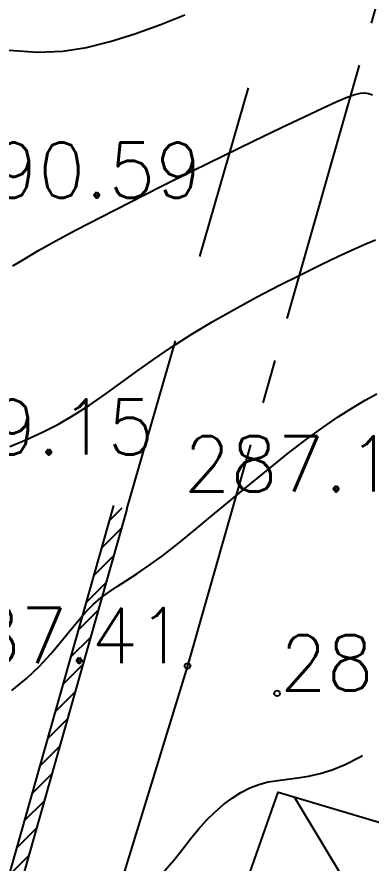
# Model space of a CAD drawing. Extents: x 524954 to 526204, y 9523489 to 9524010.
# Drawn here: x 525872.38 to 525878.79, y 9523757.46 to 9523772.77 of the extents above; entities that cross this region are included whole.
import ezdxf
from ezdxf.enums import TextEntityAlignment as Align

# ---------------------------------------------------------------- set-up
doc = ezdxf.new("R2010")
doc.units = 0
doc.header["$PDMODE"] = 33
doc.header["$PDSIZE"] = 0.1
doc.linetypes.add('AXES2', pattern=[28.575, 19.05, -3.175, 3.175, -3.175])
doc.linetypes.add('CACHE2', pattern=[4.7625, 3.175, -1.5875])
for name, color, linetype in [('Axe_Piste', 3, 'AXES2'), ('Bati', 6, 'Continuous'), ('Bati_H', 1, 'Continuous'), ('Borde_Piste', 7, 'CACHE2'), ('Cloture', 7, 'Continuous'), ('CN_01_00', 3, 'Continuous'), ('CN_02_00', 4, 'Continuous'), ('CN_10_00', 1, 'Continuous'), ('Murs', 1, 'Continuous'), ('TopoAlt', 3, 'Continuous'), ('TOPOJIS', 7, 'Continuous')]:
    doc.layers.add(name, color=color, linetype=linetype)
doc.styles.add('Simplex 1.0', font='Simplex.shx', dxfattribs={"width": 0.99, "height": 1})

# ---------------------------------------------------------------- blocks, each defined once
blk = doc.blocks.new('TCPOINT M')
at = {"color": 0}
blk.add_point((0, 0), dxfattribs=at)
at = {"layer": 'TopoAlt', "style": 'Simplex 1.0', "width": 0.99}
blk.add_attdef('ALT', (0.15, 0.15), '', height=1, dxfattribs=at)

msp = doc.modelspace()

# ---------------------------------------------------------------- hatches: boundary and pattern name
at = {"layer": 'Bati_H'}
h = msp.add_hatch(dxfattribs=at)
h.set_pattern_fill('_U', color=256, scale=2, angle=-58.9291, style=0, pattern_type=0)
h.set_pattern_definition([(301.070916363, (0, 0), (1.7130583386, 1.0321972334), [])])
h.paths.add_polyline_path([(525923.191, 9523748.26), (525922.383, 9523745.003), (525881.585, 9523753.383), (525880.715, 9523752.455), (525877.469, 9523740.728), (525871.811, 9523742.213), (525875.508, 9523754.178), (525877.11, 9523758.739), (525878.976, 9523758.184), (525879.749, 9523762.513), (525924.55, 9523753.55), (525923.235, 9523748.249)])
at = {"layer": 'Murs'}
h = msp.add_hatch(dxfattribs=at)
h.set_pattern_fill('_U', color=256, scale=0.25, angle=45, style=0, pattern_type=0)
h.set_pattern_definition([(45, (0, 0), (-0.1767766952966, 0.1767766952966), [])])
h.paths.add_polyline_path([(525874.373, 9523763.858), (525868.238, 9523742.215), (525828.739, 9523750.601), (525831.154, 9523766.338), (525831.401, 9523766.3), (525829.022, 9523750.796), (525868.061, 9523742.508), (525874.132, 9523763.926)])

# ---------------------------------------------------------------- linework, layer by layer
at = {"layer": 'Axe_Piste', "ltscale": 0.25, "elevation": 294.57, "flags": 128}
msp.add_lwpolyline([(525882.404, 9523785.656), (525879.549, 9523775.296), (525875.469, 9523761.025)], dxfattribs=at)
at = {"layer": 'Axe_Piste', "ltscale": 0.25, "flags": 128}
msp.add_lwpolyline([(525875.469, 9523761.025), (525869.905, 9523742.924)], dxfattribs=at)
at = {"layer": 'Bati', "flags": 128}
msp.add_lwpolyline([(525923.191, 9523748.26), (525922.383, 9523745.003), (525881.585, 9523753.383), (525880.715, 9523752.455), (525877.469, 9523740.728), (525871.811, 9523742.213), (525875.508, 9523754.178), (525875.508, 9523754.178), (525877.11, 9523758.739), (525878.976, 9523758.184), (525879.749, 9523762.513), (525924.55, 9523753.55), (525923.235, 9523748.249)], close=True, dxfattribs=at)
at = {"layer": 'Borde_Piste', "flags": 128}
msp.add_lwpolyline([(525874.373, 9523763.858), (525877.72, 9523775.477), (525882.053, 9523790.199)], dxfattribs=at)
at = {"layer": 'Cloture', "flags": 128}
for points in [[(525874.373, 9523763.858), (525868.238, 9523742.215), (525828.739, 9523750.601), (525831.154, 9523766.338)], [(525874.132, 9523763.926), (525868.061, 9523742.508), (525829.022, 9523750.796), (525831.401, 9523766.3)]]:
    msp.add_lwpolyline(points, dxfattribs=at)
at = {"layer": 'CN_01_00', "flags": 128}
for points, elevation in [([(525869.091, 9523772.973), (525870.095, 9523772.656), (525870.937, 9523772.421), (525871.643, 9523772.259), (525872.241, 9523772.164), (525872.756, 9523772.13), (525873.215, 9523772.149), (525873.644, 9523772.215), (525874.07, 9523772.321), (525874.513, 9523772.46), (525874.968, 9523772.624), (525875.423, 9523772.804)], 291), ([(525872.251, 9523764.993), (525872.545, 9523765.115), (525872.842, 9523765.251), (525873.134, 9523765.401), (525873.417, 9523765.566), (525873.695, 9523765.745), (525873.973, 9523765.936), (525874.255, 9523766.138), (525874.548, 9523766.349), (525874.855, 9523766.567), (525875.182, 9523766.79), (525875.535, 9523767.018), (525875.915, 9523767.247), (525876.313, 9523767.474), (525876.72, 9523767.695), (525877.123, 9523767.906), (525877.512, 9523768.102), (525877.874, 9523768.28), (525878.2, 9523768.436), (525878.477, 9523768.564), (525878.698, 9523768.663), (525878.869, 9523768.735)], 289), ([(525875.054, 9523757.315), (525875.229, 9523757.519), (525875.382, 9523757.713), (525875.524, 9523757.897), (525875.668, 9523758.07), (525875.815, 9523758.232), (525875.965, 9523758.381), (525876.119, 9523758.515), (525876.275, 9523758.633), (525876.435, 9523758.735), (525876.597, 9523758.818), (525876.762, 9523758.881), (525876.93, 9523758.925), (525877.101, 9523758.955), (525877.28, 9523758.978), (525877.465, 9523759.001), (525877.661, 9523759.032), (525877.869, 9523759.078), (525878.089, 9523759.146), (525878.325, 9523759.244), (525878.579, 9523759.375), (525878.636, 9523759.407)], 287)]:
    msp.add_lwpolyline(points, dxfattribs=dict(at, elevation=elevation))
at = {"layer": 'CN_02_00', "elevation": 288, "flags": 128}
msp.add_lwpolyline([(525872.288, 9523760.58), (525872.558, 9523760.8), (525872.792, 9523761.023), (525872.997, 9523761.244), (525873.178, 9523761.458), (525873.34, 9523761.66), (525873.488, 9523761.843), (525873.628, 9523762.004), (525873.763, 9523762.139), (525873.9, 9523762.255), (525874.043, 9523762.36), (525874.196, 9523762.462), (525874.365, 9523762.57), (525874.555, 9523762.693), (525874.77, 9523762.84), (525875.015, 9523763.018), (525875.293, 9523763.233), (525875.598, 9523763.48), (525875.924, 9523763.75), (525876.264, 9523764.033), (525876.61, 9523764.321), (525876.956, 9523764.604), (525877.293, 9523764.874), (525877.616, 9523765.122), (525877.918, 9523765.341), (525878.198, 9523765.531), (525878.454, 9523765.693), (525878.687, 9523765.831), (525878.896, 9523765.945)], dxfattribs=at)
at = {"layer": 'CN_10_00', "elevation": 290, "flags": 128}
msp.add_lwpolyline([(525872.311, 9523768.262), (525872.512, 9523768.385), (525872.762, 9523768.532), (525873.072, 9523768.707), (525873.453, 9523768.913), (525873.911, 9523769.152), (525874.429, 9523769.417), (525874.986, 9523769.696), (525875.559, 9523769.98), (525876.127, 9523770.259), (525876.668, 9523770.522), (525877.159, 9523770.759), (525877.58, 9523770.961), (525877.914, 9523771.118), (525878.169, 9523771.234), (525878.359, 9523771.314), (525878.498, 9523771.364), (525878.599, 9523771.388), (525878.676, 9523771.391), (525878.744, 9523771.379), (525878.815, 9523771.358)], dxfattribs=at)

# ---------------------------------------------------------------- block references
at = {"layer": 'TOPOJIS'}
ref = msp.add_blockref('TCPOINT M', (525871.02, 9523769.444, 290.59), dxfattribs=at)
ref.add_attrib('ALT', '290.59', (525871.07, 9523769.494, 290.59), dxfattribs={"layer": 'TopoAlt', "height": 1, "style": 'Simplex 1.0', "width": 0.99})
ref = msp.add_blockref('TCPOINT M', (525870.151, 9523764.797, 289.15), dxfattribs=at)
ref.add_attrib('ALT', '289.15', (525870.201, 9523764.847, 289.15), dxfattribs={"layer": 'TopoAlt', "height": 1, "style": 'Simplex 1.0', "width": 0.99})
ref = msp.add_blockref('TCPOINT M', (525880.118, 9523764.129, 287.14), dxfattribs=at)
ref.add_attrib('ALT', '287.14', dxfattribs={"layer": 'TopoAlt', "height": 1, "style": 'Simplex 1.0', "width": 0.99}).set_placement((525880.068, 9523764.179, 287.14), align=Align.RIGHT)
ref = msp.add_blockref('TCPOINT M', (525875.469, 9523761.025, 287.41), dxfattribs=at)
ref.add_attrib('ALT', '287.41', dxfattribs={"layer": 'TopoAlt', "height": 1, "style": 'Simplex 1.0', "width": 0.99}).set_placement((525875.419, 9523761.075, 287.41), align=Align.RIGHT)
ref = msp.add_blockref('TCPOINT M', (525877.09, 9523760.529, 287.15), dxfattribs=at)
ref.add_attrib('ALT', '287.15', (525877.14, 9523760.579, 287.15), dxfattribs={"layer": 'TopoAlt', "height": 1, "style": 'Simplex 1.0', "width": 0.99})

doc.saveas('drawing.dxf')
